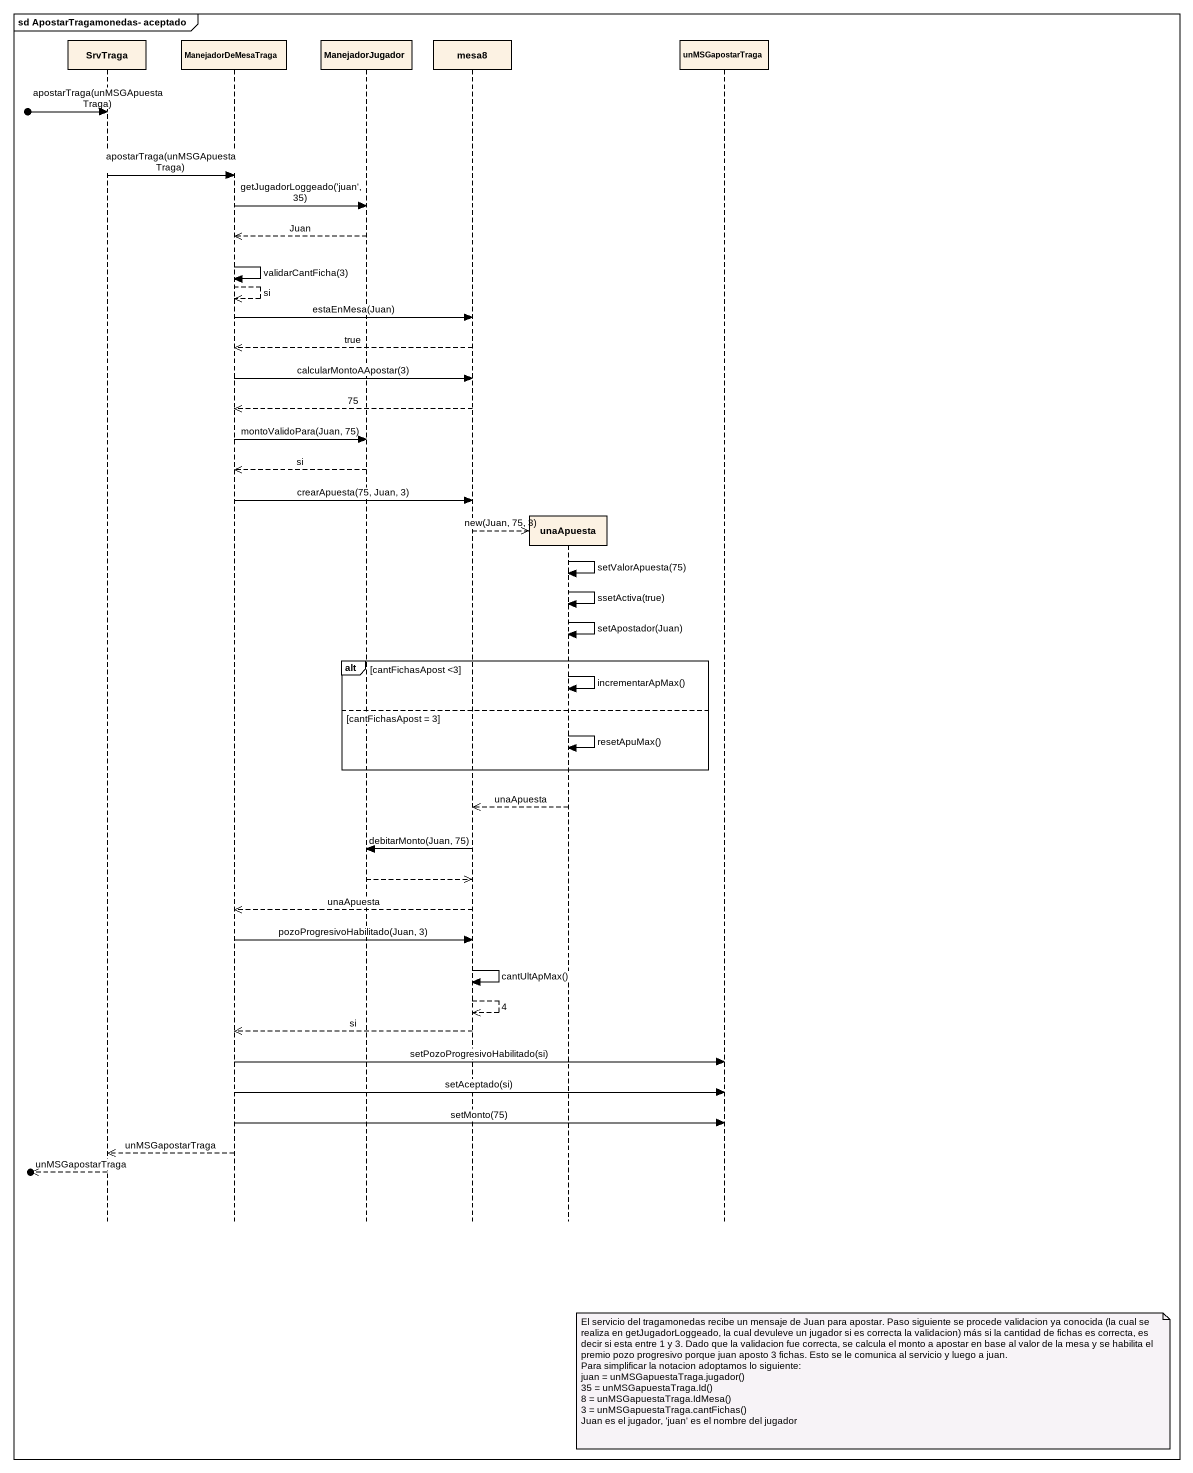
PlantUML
@startuml
mainframe sd ApostarTragamonedas- aceptado
hide footbox
participant SrvTraga
participant ManejadorDeMesaTraga
participant ManejadorJugador
participant mesa8
participant unaApuesta
participant unMSGapostarTraga

[o-> SrvTraga : apostarTraga(unMSGApuestaTraga)
SrvTraga -> ManejadorDeMesaTraga : apostarTraga(unMSGApuestaTraga)
ManejadorDeMesaTraga -> ManejadorJugador : getJugadorLoggeado('juan', 35)
ManejadorJugador -->> ManejadorDeMesaTraga : Juan
ManejadorDeMesaTraga -> ManejadorDeMesaTraga : validarCantFicha(3)
ManejadorDeMesaTraga -->> ManejadorDeMesaTraga : si
ManejadorDeMesaTraga -> mesa8 : estaEnMesa(Juan)
mesa8 -->> ManejadorDeMesaTraga : true
ManejadorDeMesaTraga -> mesa8 : calcularMontoAApostar(3)
mesa8 -->> ManejadorDeMesaTraga : 75
ManejadorDeMesaTraga -> ManejadorJugador : montoValidoPara(Juan, 75)
ManejadorJugador -->> ManejadorDeMesaTraga : si
ManejadorDeMesaTraga -> mesa8 : crearApuesta(75, Juan, 3)
mesa8 -->> unaApuesta ** : new(Juan, 75, 3)
unaApuesta -> unaApuesta : setValorApuesta(75)
unaApuesta -> unaApuesta : ssetActiva(true)
unaApuesta -> unaApuesta : setApostador(Juan)
alt cantFichasApost <3
  unaApuesta -> unaApuesta : incrementarApMax()
else cantFichasApost = 3
  unaApuesta -> unaApuesta : resetApuMax()
end
unaApuesta -->> mesa8 : unaApuesta
mesa8 -> ManejadorJugador : debitarMonto(Juan, 75)
ManejadorJugador -->> mesa8
mesa8 -->> ManejadorDeMesaTraga : unaApuesta
ManejadorDeMesaTraga -> mesa8 : pozoProgresivoHabilitado(Juan, 3)
mesa8 -> mesa8 : cantUltApMax()
mesa8 -->> mesa8 : 4
mesa8 -->> ManejadorDeMesaTraga : si
ManejadorDeMesaTraga -> unMSGapostarTraga : setPozoProgresivoHabilitado(si)
ManejadorDeMesaTraga -> unMSGapostarTraga : setAceptado(si)
ManejadorDeMesaTraga -> unMSGapostarTraga : setMonto(75)
ManejadorDeMesaTraga -->> SrvTraga : unMSGapostarTraga
[o<<-- SrvTraga : unMSGapostarTraga
note over unMSGapostarTraga
  El servicio del tragamonedas recibe un mensaje de Juan para apostar. Paso siguiente se procede validacion ya conocida (la cual se realiza en getJugadorLoggeado, la cual devuleve un jugador si es correcta la validacion) más si la cantidad de fichas es correcta, es decir si esta entre 1 y 3. Dado que la validacion fue correcta, se calcula el monto a apostar en base al valor de la mesa y se habilita el premio pozo progresivo porque juan aposto 3 fichas. Esto se le comunica al servicio y luego a juan.
  Para simplificar la notacion adoptamos lo siguiente:
  juan = unMSGapuestaTraga.jugador()
  35 = unMSGapuestaTraga.Id()
  8 = unMSGapuestaTraga.IdMesa()
  3 = unMSGapuestaTraga.cantFichas()
  Juan es el jugador, 'juan' es el nombre del jugador
end note
@enduml
